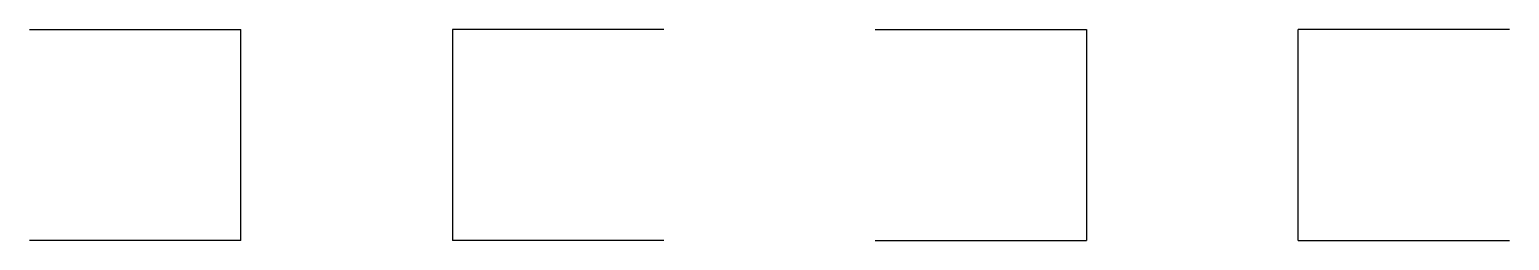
# Model space of a CAD drawing. Extents: x 0 to 70, y 0 to 10.
import ezdxf

# ---------------------------------------------------------------- set-up
doc = ezdxf.new("R2010")
doc.units = 0
doc.layers.get('0').update_dxf_attribs({"linetype": 'CONTINUOUS'})

msp = doc.modelspace()

# ---------------------------------------------------------------- linework, layer by layer
at = {"color": 7, "linetype": 'CONTINUOUS'}
for p, q in [((0, 10), (10, 10)), ((10, 0), (10, 10)), ((30, 10), (20, 10)), ((20, 10), (20, 0)), ((40, 10), (50, 10)), ((50, 10), (50, 0)), ((70, 10), (60, 10)), ((60, 0), (60, 10)), ((10, 0), (0, 0)), ((30, 0), (20, 0)), ((40, 0), (50, 0)), ((60, 0), (70, 0))]:
    msp.add_line(p, q, dxfattribs=at)

doc.saveas('drawing.dxf')
